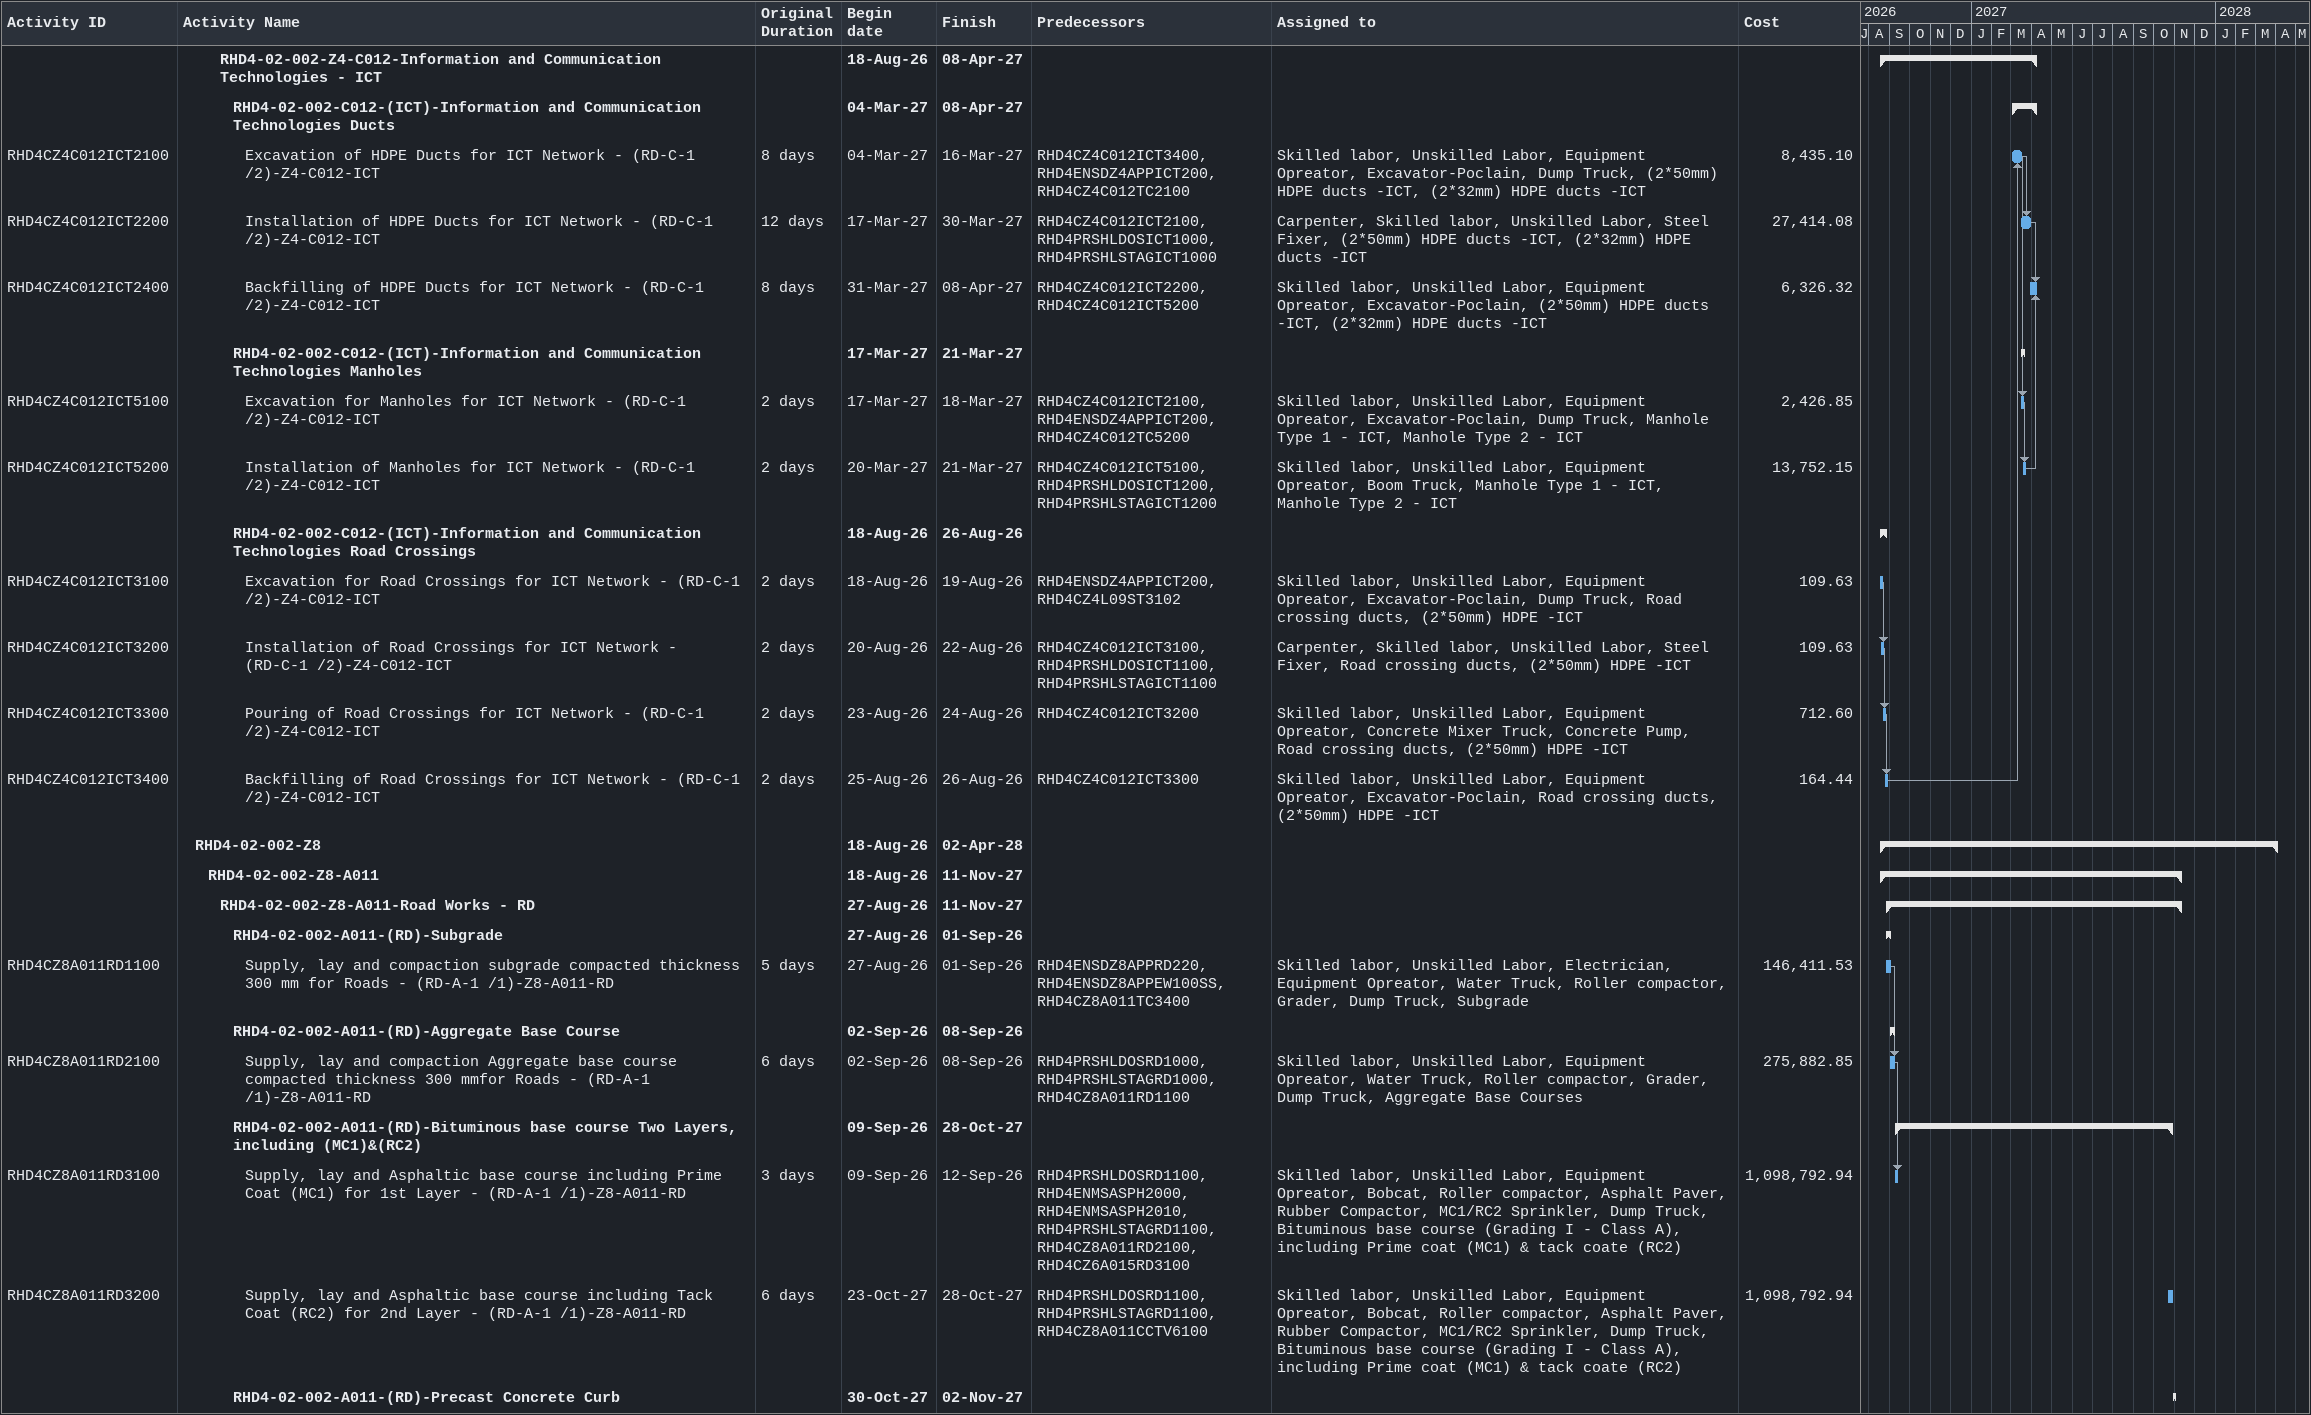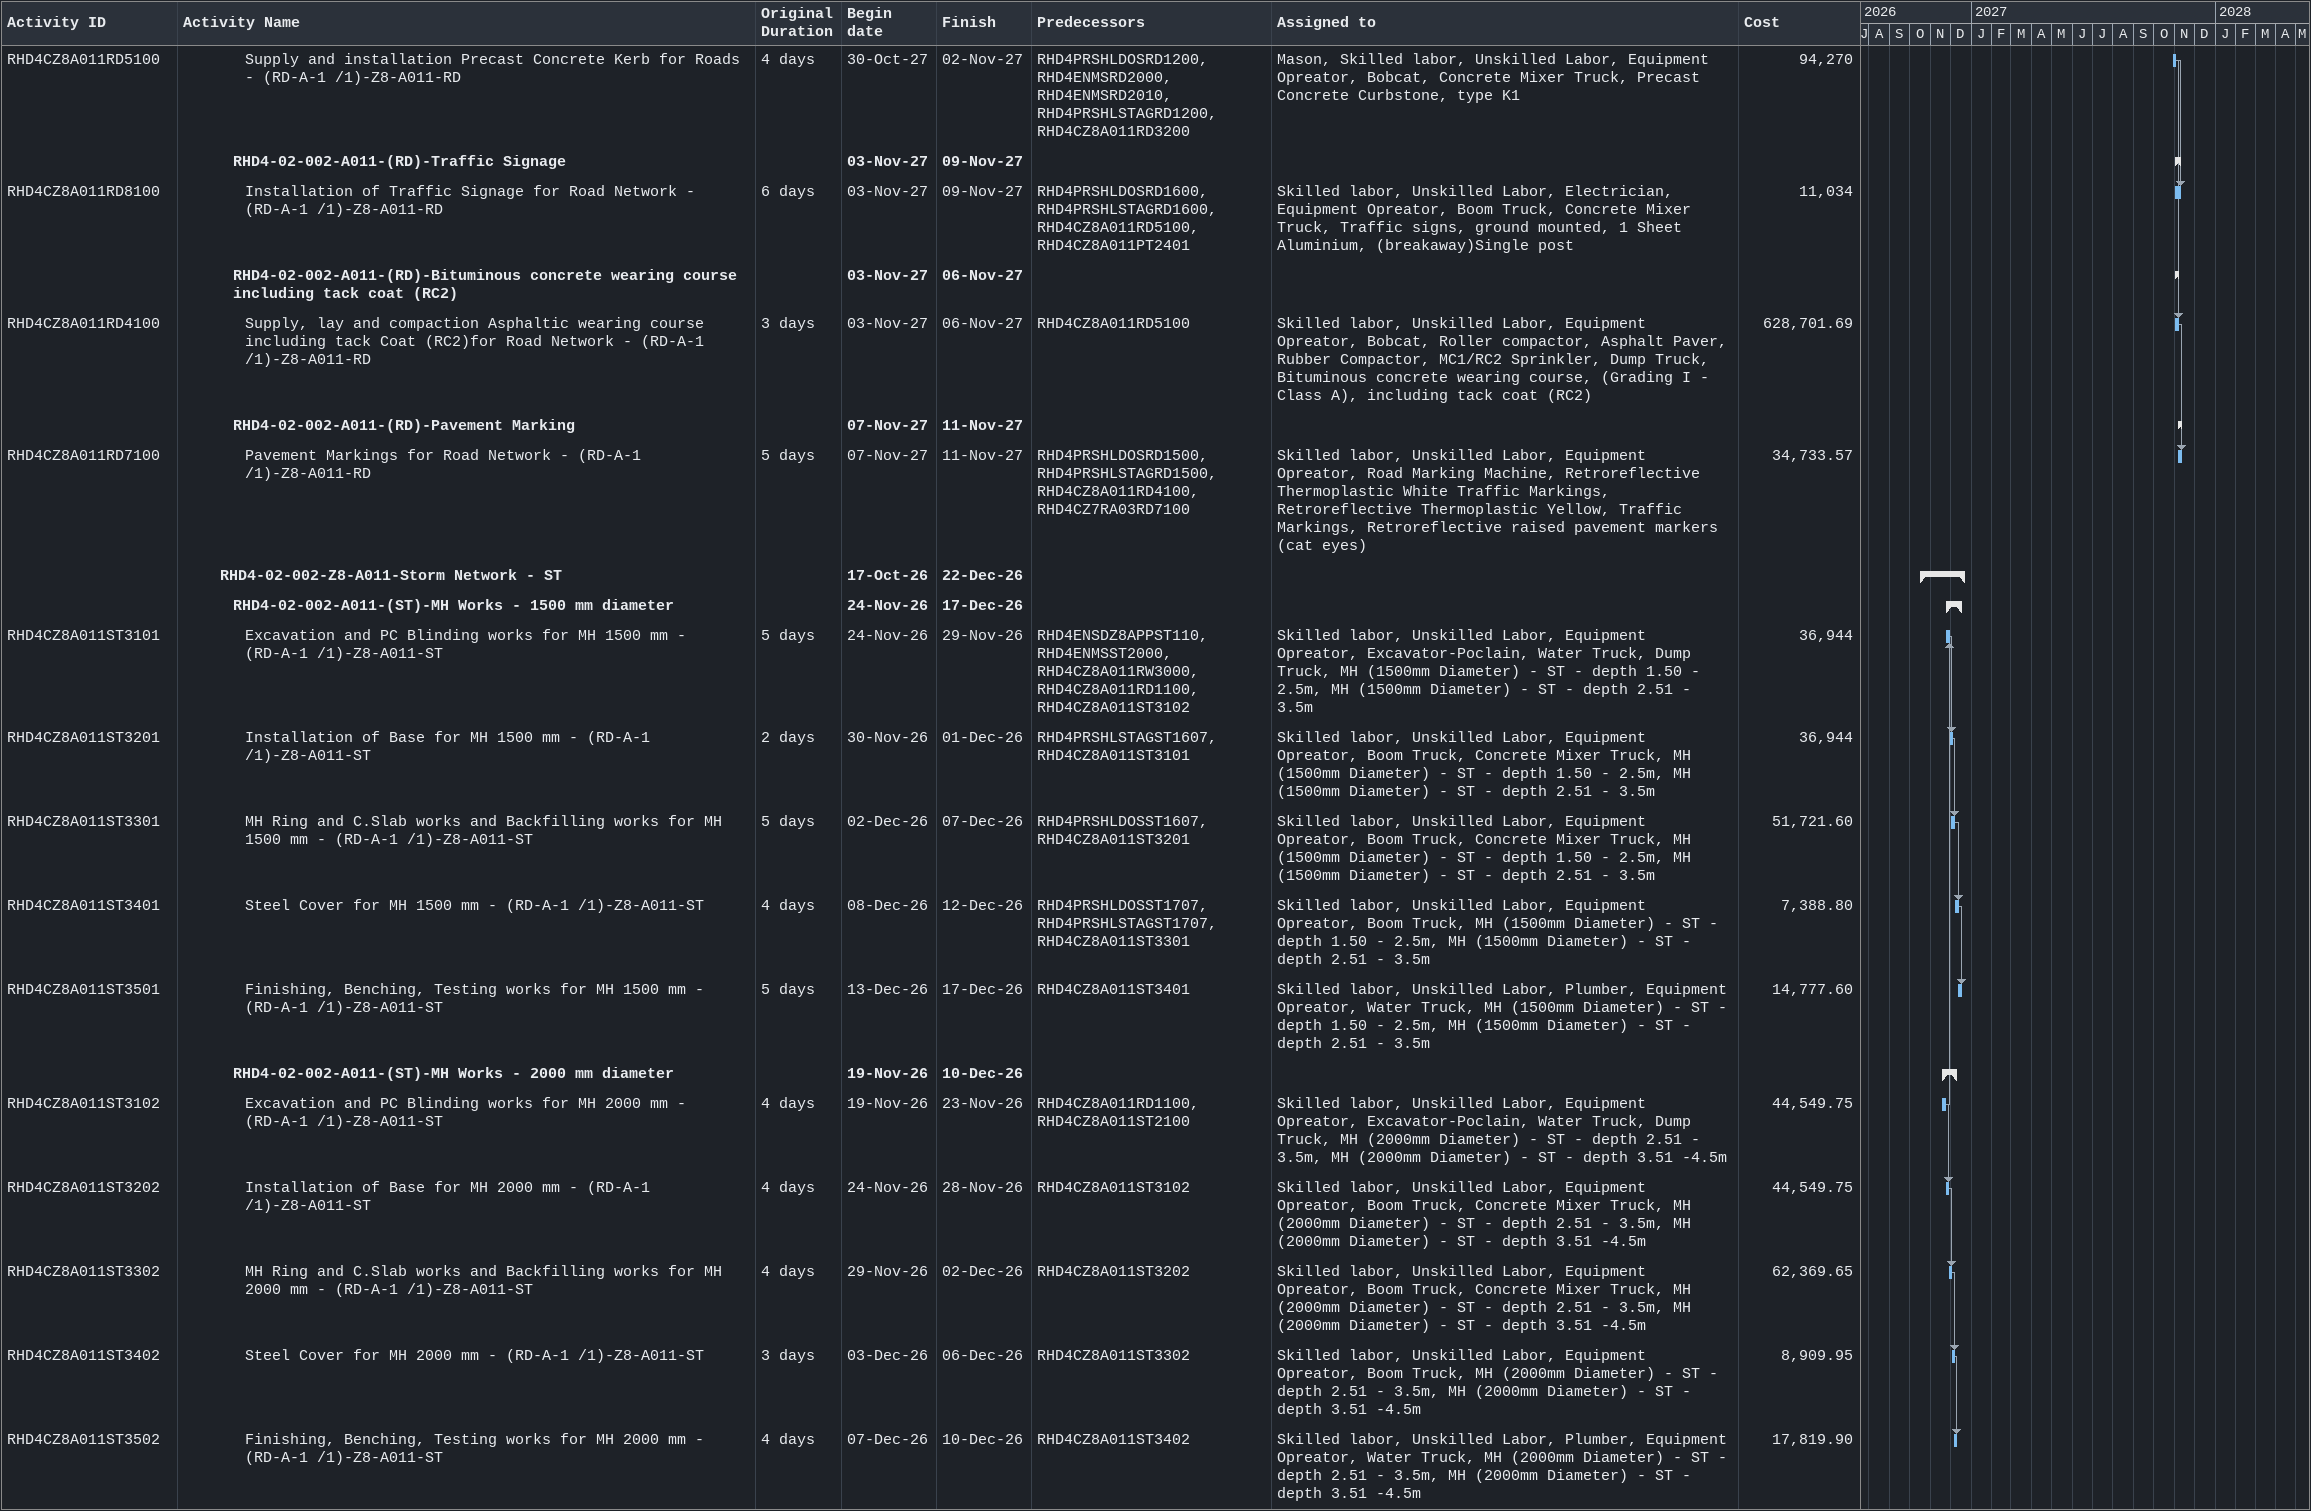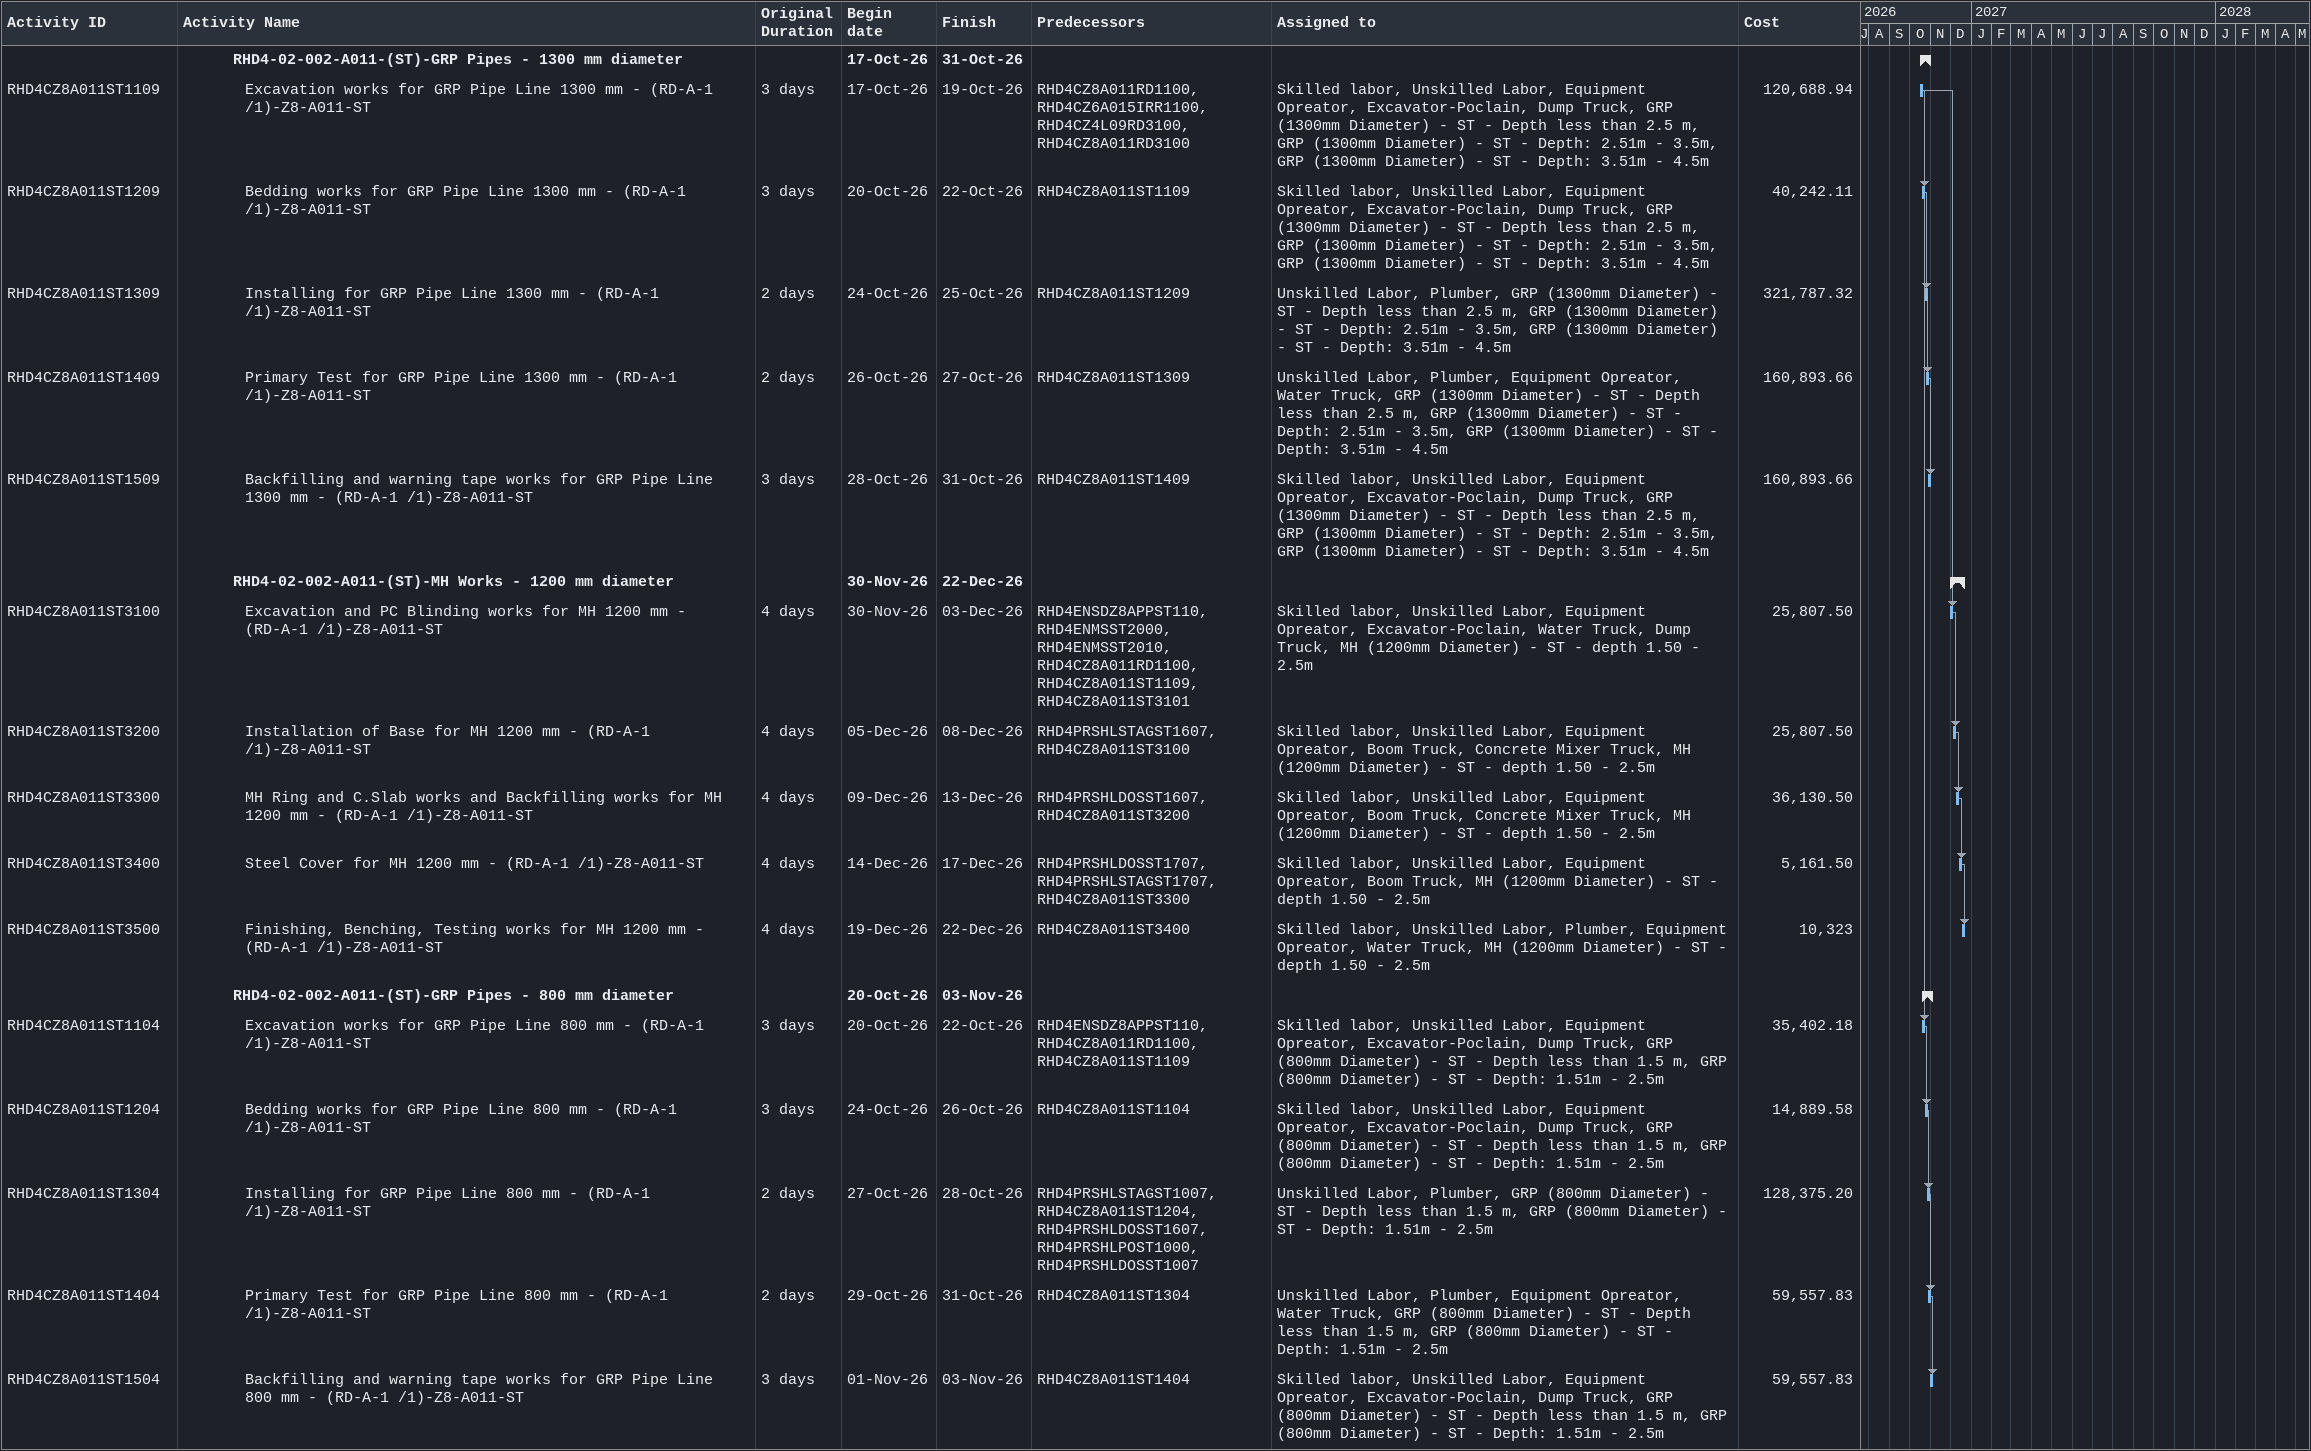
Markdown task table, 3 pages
| ID | Level | Task | Original duration | Start | Finish | Predecessors | Resources | Cost |
|---|---|---|---|---|---|---|---|---|
|  | 4 | **RHD4-02-002-Z4-C012-Information and Communication Technologies - ICT** |  | 2026-08-18 | 2027-04-08 |  |  |  |
|  | 5 | **RHD4-02-002-C012-(ICT)-Information and Communication Technologies Ducts** |  | 2027-03-04 | 2027-04-08 |  |  |  |
| RHD4CZ4C012ICT2100 | 6 | Excavation of HDPE Ducts for ICT Network - (RD-C-1 /2)-Z4-C012-ICT | 8d | 2027-03-04 | 2027-03-16 | RHD4CZ4C012ICT3400, RHD4ENSDZ4APPICT200, RHD4CZ4C012TC2100 | Skilled labor, Unskilled Labor, Equipment Opreator, Excavator-Poclain, Dump Truck, (2*50mm) HDPE ducts -ICT, (2*32mm) HDPE ducts -ICT | 8435.10 |
| RHD4CZ4C012ICT2200 | 6 | Installation of HDPE Ducts for ICT Network - (RD-C-1 /2)-Z4-C012-ICT | 12d | 2027-03-17 | 2027-03-30 | RHD4CZ4C012ICT2100, RHD4PRSHLDOSICT1000, RHD4PRSHLSTAGICT1000 | Carpenter, Skilled labor, Unskilled Labor, Steel Fixer, (2*50mm) HDPE ducts -ICT, (2*32mm) HDPE ducts -ICT | 27414.08 |
| RHD4CZ4C012ICT2400 | 6 | Backfilling of HDPE Ducts for ICT Network - (RD-C-1 /2)-Z4-C012-ICT | 8d | 2027-03-31 | 2027-04-08 | RHD4CZ4C012ICT2200, RHD4CZ4C012ICT5200 | Skilled labor, Unskilled Labor, Equipment Opreator, Excavator-Poclain, (2*50mm) HDPE ducts -ICT, (2*32mm) HDPE ducts -ICT | 6326.32 |
|  | 5 | **RHD4-02-002-C012-(ICT)-Information and Communication Technologies Manholes** |  | 2027-03-17 | 2027-03-21 |  |  |  |
| RHD4CZ4C012ICT5100 | 6 | Excavation for Manholes for ICT Network - (RD-C-1 /2)-Z4-C012-ICT | 2d | 2027-03-17 | 2027-03-18 | RHD4CZ4C012ICT2100, RHD4ENSDZ4APPICT200, RHD4CZ4C012TC5200 | Skilled labor, Unskilled Labor, Equipment Opreator, Excavator-Poclain, Dump Truck, Manhole Type 1 - ICT, Manhole Type 2 - ICT | 2426.85 |
| RHD4CZ4C012ICT5200 | 6 | Installation of Manholes for ICT Network - (RD-C-1 /2)-Z4-C012-ICT | 2d | 2027-03-20 | 2027-03-21 | RHD4CZ4C012ICT5100, RHD4PRSHLDOSICT1200, RHD4PRSHLSTAGICT1200 | Skilled labor, Unskilled Labor, Equipment Opreator, Boom Truck, Manhole Type 1 - ICT, Manhole Type 2 - ICT | 13752.15 |
|  | 5 | **RHD4-02-002-C012-(ICT)-Information and Communication Technologies Road Crossings** |  | 2026-08-18 | 2026-08-26 |  |  |  |
| RHD4CZ4C012ICT3100 | 6 | Excavation for Road Crossings for ICT Network - (RD-C-1 /2)-Z4-C012-ICT | 2d | 2026-08-18 | 2026-08-19 | RHD4ENSDZ4APPICT200, RHD4CZ4L09ST3102 | Skilled labor, Unskilled Labor, Equipment Opreator, Excavator-Poclain, Dump Truck, Road crossing ducts, (2*50mm) HDPE -ICT | 109.63 |
| RHD4CZ4C012ICT3200 | 6 | Installation of Road Crossings for ICT Network - (RD-C-1 /2)-Z4-C012-ICT | 2d | 2026-08-20 | 2026-08-22 | RHD4CZ4C012ICT3100, RHD4PRSHLDOSICT1100, RHD4PRSHLSTAGICT1100 | Carpenter, Skilled labor, Unskilled Labor, Steel Fixer, Road crossing ducts, (2*50mm) HDPE -ICT | 109.63 |
| RHD4CZ4C012ICT3300 | 6 | Pouring of Road Crossings for ICT Network - (RD-C-1 /2)-Z4-C012-ICT | 2d | 2026-08-23 | 2026-08-24 | RHD4CZ4C012ICT3200 | Skilled labor, Unskilled Labor, Equipment Opreator, Concrete Mixer Truck, Concrete Pump, Road crossing ducts, (2*50mm) HDPE -ICT | 712.60 |
| RHD4CZ4C012ICT3400 | 6 | Backfilling of Road Crossings for ICT Network - (RD-C-1 /2)-Z4-C012-ICT | 2d | 2026-08-25 | 2026-08-26 | RHD4CZ4C012ICT3300 | Skilled labor, Unskilled Labor, Equipment Opreator, Excavator-Poclain, Road crossing ducts, (2*50mm) HDPE -ICT | 164.44 |
|  | 2 | **RHD4-02-002-Z8** |  | 2026-08-18 | 2028-04-02 |  |  |  |
|  | 3 | **RHD4-02-002-Z8-A011** |  | 2026-08-18 | 2027-11-11 |  |  |  |
|  | 4 | **RHD4-02-002-Z8-A011-Road Works - RD** |  | 2026-08-27 | 2027-11-11 |  |  |  |
|  | 5 | **RHD4-02-002-A011-(RD)-Subgrade** |  | 2026-08-27 | 2026-09-01 |  |  |  |
| RHD4CZ8A011RD1100 | 6 | Supply, lay and compaction subgrade compacted thickness 300 mm for Roads - (RD-A-1 /1)-Z8-A011-RD | 5d | 2026-08-27 | 2026-09-01 | RHD4ENSDZ8APPRD220, RHD4ENSDZ8APPEW100SS, RHD4CZ8A011TC3400 | Skilled labor, Unskilled Labor, Electrician, Equipment Opreator, Water Truck, Roller compactor, Grader, Dump Truck, Subgrade | 146411.53 |
|  | 5 | **RHD4-02-002-A011-(RD)-Aggregate Base Course** |  | 2026-09-02 | 2026-09-08 |  |  |  |
| RHD4CZ8A011RD2100 | 6 | Supply, lay and compaction Aggregate base course compacted thickness 300 mmfor Roads - (RD-A-1 /1)-Z8-A011-RD | 6d | 2026-09-02 | 2026-09-08 | RHD4PRSHLDOSRD1000, RHD4PRSHLSTAGRD1000, RHD4CZ8A011RD1100 | Skilled labor, Unskilled Labor, Equipment Opreator, Water Truck, Roller compactor, Grader, Dump Truck, Aggregate Base Courses | 275882.85 |
|  | 5 | **RHD4-02-002-A011-(RD)-Bituminous base course Two Layers, including (MC1)&(RC2)** |  | 2026-09-09 | 2027-10-28 |  |  |  |
| RHD4CZ8A011RD3100 | 6 | Supply, lay and Asphaltic base course including Prime Coat (MC1) for 1st Layer - (RD-A-1 /1)-Z8-A011-RD | 3d | 2026-09-09 | 2026-09-12 | RHD4PRSHLDOSRD1100, RHD4ENMSASPH2000, RHD4ENMSASPH2010, RHD4PRSHLSTAGRD1100, RHD4CZ8A011RD2100, RHD4CZ6A015RD3100 | Skilled labor, Unskilled Labor, Equipment Opreator, Bobcat, Roller compactor, Asphalt Paver, Rubber Compactor, MC1/RC2 Sprinkler, Dump Truck, Bituminous base course (Grading I - Class A), including Prime coat (MC1) & tack coate (RC2) | 1098792.94 |
| RHD4CZ8A011RD3200 | 6 | Supply, lay and Asphaltic base course including Tack Coat (RC2) for 2nd Layer - (RD-A-1 /1)-Z8-A011-RD | 6d | 2027-10-23 | 2027-10-28 | RHD4PRSHLDOSRD1100, RHD4PRSHLSTAGRD1100, RHD4CZ8A011CCTV6100 | Skilled labor, Unskilled Labor, Equipment Opreator, Bobcat, Roller compactor, Asphalt Paver, Rubber Compactor, MC1/RC2 Sprinkler, Dump Truck, Bituminous base course (Grading I - Class A), including Prime coat (MC1) & tack coate (RC2) | 1098792.94 |
|  | 5 | **RHD4-02-002-A011-(RD)-Precast Concrete Curb** |  | 2027-10-30 | 2027-11-02 |  |  |  |
| RHD4CZ8A011RD5100 | 6 | Supply and installation Precast Concrete Kerb for Roads - (RD-A-1 /1)-Z8-A011-RD | 4d | 2027-10-30 | 2027-11-02 | RHD4PRSHLDOSRD1200, RHD4ENMSRD2000, RHD4ENMSRD2010, RHD4PRSHLSTAGRD1200, RHD4CZ8A011RD3200 | Mason, Skilled labor, Unskilled Labor, Equipment Opreator, Bobcat, Concrete Mixer Truck, Precast Concrete Curbstone, type K1 | 94270 |
|  | 5 | **RHD4-02-002-A011-(RD)-Traffic Signage** |  | 2027-11-03 | 2027-11-09 |  |  |  |
| RHD4CZ8A011RD8100 | 6 | Installation of Traffic Signage for Road Network - (RD-A-1 /1)-Z8-A011-RD | 6d | 2027-11-03 | 2027-11-09 | RHD4PRSHLDOSRD1600, RHD4PRSHLSTAGRD1600, RHD4CZ8A011RD5100, RHD4CZ8A011PT2401 | Skilled labor, Unskilled Labor, Electrician, Equipment Opreator, Boom Truck, Concrete Mixer Truck, Traffic signs, ground mounted, 1 Sheet Aluminium, (breakaway)Single post | 11034 |
|  | 5 | **RHD4-02-002-A011-(RD)-Bituminous concrete wearing course including tack coat (RC2)** |  | 2027-11-03 | 2027-11-06 |  |  |  |
| RHD4CZ8A011RD4100 | 6 | Supply, lay and compaction Asphaltic wearing course including tack Coat (RC2)for Road Network - (RD-A-1 /1)-Z8-A011-RD | 3d | 2027-11-03 | 2027-11-06 | RHD4CZ8A011RD5100 | Skilled labor, Unskilled Labor, Equipment Opreator, Bobcat, Roller compactor, Asphalt Paver, Rubber Compactor, MC1/RC2 Sprinkler, Dump Truck, Bituminous concrete wearing course, (Grading I - Class A), including tack coat (RC2) | 628701.69 |
|  | 5 | **RHD4-02-002-A011-(RD)-Pavement Marking** |  | 2027-11-07 | 2027-11-11 |  |  |  |
| RHD4CZ8A011RD7100 | 6 | Pavement Markings for Road Network - (RD-A-1 /1)-Z8-A011-RD | 5d | 2027-11-07 | 2027-11-11 | RHD4PRSHLDOSRD1500, RHD4PRSHLSTAGRD1500, RHD4CZ8A011RD4100, RHD4CZ7RA03RD7100 | Skilled labor, Unskilled Labor, Equipment Opreator, Road Marking Machine, Retroreflective Thermoplastic White Traffic Markings, Retroreflective Thermoplastic Yellow, Traffic Markings, Retroreflective raised pavement markers (cat eyes) | 34733.57 |
|  | 4 | **RHD4-02-002-Z8-A011-Storm Network - ST** |  | 2026-10-17 | 2026-12-22 |  |  |  |
|  | 5 | **RHD4-02-002-A011-(ST)-MH Works - 1500 mm diameter** |  | 2026-11-24 | 2026-12-17 |  |  |  |
| RHD4CZ8A011ST3101 | 6 | Excavation and PC Blinding works for MH 1500 mm - (RD-A-1 /1)-Z8-A011-ST | 5d | 2026-11-24 | 2026-11-29 | RHD4ENSDZ8APPST110, RHD4ENMSST2000, RHD4CZ8A011RW3000, RHD4CZ8A011RD1100, RHD4CZ8A011ST3102 | Skilled labor, Unskilled Labor, Equipment Opreator, Excavator-Poclain, Water Truck, Dump Truck, MH (1500mm Diameter) - ST - depth 1.50 - 2.5m, MH (1500mm Diameter) - ST - depth 2.51 - 3.5m | 36944 |
| RHD4CZ8A011ST3201 | 6 | Installation of Base for MH 1500 mm - (RD-A-1 /1)-Z8-A011-ST | 2d | 2026-11-30 | 2026-12-01 | RHD4PRSHLSTAGST1607, RHD4CZ8A011ST3101 | Skilled labor, Unskilled Labor, Equipment Opreator, Boom Truck, Concrete Mixer Truck, MH (1500mm Diameter) - ST - depth 1.50 - 2.5m, MH (1500mm Diameter) - ST - depth 2.51 - 3.5m | 36944 |
| RHD4CZ8A011ST3301 | 6 | MH Ring and C.Slab works and Backfilling works for MH 1500 mm - (RD-A-1 /1)-Z8-A011-ST | 5d | 2026-12-02 | 2026-12-07 | RHD4PRSHLDOSST1607, RHD4CZ8A011ST3201 | Skilled labor, Unskilled Labor, Equipment Opreator, Boom Truck, Concrete Mixer Truck, MH (1500mm Diameter) - ST - depth 1.50 - 2.5m, MH (1500mm Diameter) - ST - depth 2.51 - 3.5m | 51721.60 |
| RHD4CZ8A011ST3401 | 6 | Steel Cover for MH 1500 mm - (RD-A-1 /1)-Z8-A011-ST | 4d | 2026-12-08 | 2026-12-12 | RHD4PRSHLDOSST1707, RHD4PRSHLSTAGST1707, RHD4CZ8A011ST3301 | Skilled labor, Unskilled Labor, Equipment Opreator, Boom Truck, MH (1500mm Diameter) - ST - depth 1.50 - 2.5m, MH (1500mm Diameter) - ST - depth 2.51 - 3.5m | 7388.80 |
| RHD4CZ8A011ST3501 | 6 | Finishing, Benching, Testing works for MH 1500 mm - (RD-A-1 /1)-Z8-A011-ST | 5d | 2026-12-13 | 2026-12-17 | RHD4CZ8A011ST3401 | Skilled labor, Unskilled Labor, Plumber, Equipment Opreator, Water Truck, MH (1500mm Diameter) - ST - depth 1.50 - 2.5m, MH (1500mm Diameter) - ST - depth 2.51 - 3.5m | 14777.60 |
|  | 5 | **RHD4-02-002-A011-(ST)-MH Works - 2000 mm diameter** |  | 2026-11-19 | 2026-12-10 |  |  |  |
| RHD4CZ8A011ST3102 | 6 | Excavation and PC Blinding works for MH 2000 mm - (RD-A-1 /1)-Z8-A011-ST | 4d | 2026-11-19 | 2026-11-23 | RHD4CZ8A011RD1100, RHD4CZ8A011ST2100 | Skilled labor, Unskilled Labor, Equipment Opreator, Excavator-Poclain, Water Truck, Dump Truck, MH (2000mm Diameter) - ST - depth 2.51 - 3.5m, MH (2000mm Diameter) - ST - depth 3.51 -4.5m | 44549.75 |
| RHD4CZ8A011ST3202 | 6 | Installation of Base for MH 2000 mm - (RD-A-1 /1)-Z8-A011-ST | 4d | 2026-11-24 | 2026-11-28 | RHD4CZ8A011ST3102 | Skilled labor, Unskilled Labor, Equipment Opreator, Boom Truck, Concrete Mixer Truck, MH (2000mm Diameter) - ST - depth 2.51 - 3.5m, MH (2000mm Diameter) - ST - depth 3.51 -4.5m | 44549.75 |
| RHD4CZ8A011ST3302 | 6 | MH Ring and C.Slab works and Backfilling works for MH 2000 mm - (RD-A-1 /1)-Z8-A011-ST | 4d | 2026-11-29 | 2026-12-02 | RHD4CZ8A011ST3202 | Skilled labor, Unskilled Labor, Equipment Opreator, Boom Truck, Concrete Mixer Truck, MH (2000mm Diameter) - ST - depth 2.51 - 3.5m, MH (2000mm Diameter) - ST - depth 3.51 -4.5m | 62369.65 |
| RHD4CZ8A011ST3402 | 6 | Steel Cover for MH 2000 mm - (RD-A-1 /1)-Z8-A011-ST | 3d | 2026-12-03 | 2026-12-06 | RHD4CZ8A011ST3302 | Skilled labor, Unskilled Labor, Equipment Opreator, Boom Truck, MH (2000mm Diameter) - ST - depth 2.51 - 3.5m, MH (2000mm Diameter) - ST - depth 3.51 -4.5m | 8909.95 |
| RHD4CZ8A011ST3502 | 6 | Finishing, Benching, Testing works for MH 2000 mm - (RD-A-1 /1)-Z8-A011-ST | 4d | 2026-12-07 | 2026-12-10 | RHD4CZ8A011ST3402 | Skilled labor, Unskilled Labor, Plumber, Equipment Opreator, Water Truck, MH (2000mm Diameter) - ST - depth 2.51 - 3.5m, MH (2000mm Diameter) - ST - depth 3.51 -4.5m | 17819.90 |
|  | 5 | **RHD4-02-002-A011-(ST)-GRP Pipes - 1300 mm diameter** |  | 2026-10-17 | 2026-10-31 |  |  |  |
| RHD4CZ8A011ST1109 | 6 | Excavation works for GRP Pipe Line 1300 mm - (RD-A-1 /1)-Z8-A011-ST | 3d | 2026-10-17 | 2026-10-19 | RHD4CZ8A011RD1100, RHD4CZ6A015IRR1100, RHD4CZ4L09RD3100, RHD4CZ8A011RD3100 | Skilled labor, Unskilled Labor, Equipment Opreator, Excavator-Poclain, Dump Truck, GRP (1300mm Diameter) - ST - Depth less than 2.5 m, GRP (1300mm Diameter) - ST - Depth: 2.51m - 3.5m, GRP (1300mm Diameter) - ST - Depth: 3.51m - 4.5m | 120688.94 |
| RHD4CZ8A011ST1209 | 6 | Bedding works for GRP Pipe Line 1300 mm - (RD-A-1 /1)-Z8-A011-ST | 3d | 2026-10-20 | 2026-10-22 | RHD4CZ8A011ST1109 | Skilled labor, Unskilled Labor, Equipment Opreator, Excavator-Poclain, Dump Truck, GRP (1300mm Diameter) - ST - Depth less than 2.5 m, GRP (1300mm Diameter) - ST - Depth: 2.51m - 3.5m, GRP (1300mm Diameter) - ST - Depth: 3.51m - 4.5m | 40242.11 |
| RHD4CZ8A011ST1309 | 6 | Installing for GRP Pipe Line 1300 mm - (RD-A-1 /1)-Z8-A011-ST | 2d | 2026-10-24 | 2026-10-25 | RHD4CZ8A011ST1209 | Unskilled Labor, Plumber, GRP (1300mm Diameter) - ST - Depth less than 2.5 m, GRP (1300mm Diameter) - ST - Depth: 2.51m - 3.5m, GRP (1300mm Diameter) - ST - Depth: 3.51m - 4.5m | 321787.32 |
| RHD4CZ8A011ST1409 | 6 | Primary Test for GRP Pipe Line 1300 mm - (RD-A-1 /1)-Z8-A011-ST | 2d | 2026-10-26 | 2026-10-27 | RHD4CZ8A011ST1309 | Unskilled Labor, Plumber, Equipment Opreator, Water Truck, GRP (1300mm Diameter) - ST - Depth less than 2.5 m, GRP (1300mm Diameter) - ST - Depth: 2.51m - 3.5m, GRP (1300mm Diameter) - ST - Depth: 3.51m - 4.5m | 160893.66 |
| RHD4CZ8A011ST1509 | 6 | Backfilling and warning tape works for GRP Pipe Line 1300 mm - (RD-A-1 /1)-Z8-A011-ST | 3d | 2026-10-28 | 2026-10-31 | RHD4CZ8A011ST1409 | Skilled labor, Unskilled Labor, Equipment Opreator, Excavator-Poclain, Dump Truck, GRP (1300mm Diameter) - ST - Depth less than 2.5 m, GRP (1300mm Diameter) - ST - Depth: 2.51m - 3.5m, GRP (1300mm Diameter) - ST - Depth: 3.51m - 4.5m | 160893.66 |
|  | 5 | **RHD4-02-002-A011-(ST)-MH Works - 1200 mm diameter** |  | 2026-11-30 | 2026-12-22 |  |  |  |
| RHD4CZ8A011ST3100 | 6 | Excavation and PC Blinding works for MH 1200 mm - (RD-A-1 /1)-Z8-A011-ST | 4d | 2026-11-30 | 2026-12-03 | RHD4ENSDZ8APPST110, RHD4ENMSST2000, RHD4ENMSST2010, RHD4CZ8A011RD1100, RHD4CZ8A011ST1109, RHD4CZ8A011ST3101 | Skilled labor, Unskilled Labor, Equipment Opreator, Excavator-Poclain, Water Truck, Dump Truck, MH (1200mm Diameter) - ST - depth 1.50 - 2.5m | 25807.50 |
| RHD4CZ8A011ST3200 | 6 | Installation of Base for MH 1200 mm - (RD-A-1 /1)-Z8-A011-ST | 4d | 2026-12-05 | 2026-12-08 | RHD4PRSHLSTAGST1607, RHD4CZ8A011ST3100 | Skilled labor, Unskilled Labor, Equipment Opreator, Boom Truck, Concrete Mixer Truck, MH (1200mm Diameter) - ST - depth 1.50 - 2.5m | 25807.50 |
| RHD4CZ8A011ST3300 | 6 | MH Ring and C.Slab works and Backfilling works for MH 1200 mm - (RD-A-1 /1)-Z8-A011-ST | 4d | 2026-12-09 | 2026-12-13 | RHD4PRSHLDOSST1607, RHD4CZ8A011ST3200 | Skilled labor, Unskilled Labor, Equipment Opreator, Boom Truck, Concrete Mixer Truck, MH (1200mm Diameter) - ST - depth 1.50 - 2.5m | 36130.50 |
| RHD4CZ8A011ST3400 | 6 | Steel Cover for MH 1200 mm - (RD-A-1 /1)-Z8-A011-ST | 4d | 2026-12-14 | 2026-12-17 | RHD4PRSHLDOSST1707, RHD4PRSHLSTAGST1707, RHD4CZ8A011ST3300 | Skilled labor, Unskilled Labor, Equipment Opreator, Boom Truck, MH (1200mm Diameter) - ST - depth 1.50 - 2.5m | 5161.50 |
| RHD4CZ8A011ST3500 | 6 | Finishing, Benching, Testing works for MH 1200 mm - (RD-A-1 /1)-Z8-A011-ST | 4d | 2026-12-19 | 2026-12-22 | RHD4CZ8A011ST3400 | Skilled labor, Unskilled Labor, Plumber, Equipment Opreator, Water Truck, MH (1200mm Diameter) - ST - depth 1.50 - 2.5m | 10323 |
|  | 5 | **RHD4-02-002-A011-(ST)-GRP Pipes - 800 mm diameter** |  | 2026-10-20 | 2026-11-03 |  |  |  |
| RHD4CZ8A011ST1104 | 6 | Excavation works for GRP Pipe Line 800 mm - (RD-A-1 /1)-Z8-A011-ST | 3d | 2026-10-20 | 2026-10-22 | RHD4ENSDZ8APPST110, RHD4CZ8A011RD1100, RHD4CZ8A011ST1109 | Skilled labor, Unskilled Labor, Equipment Opreator, Excavator-Poclain, Dump Truck, GRP (800mm Diameter) - ST - Depth less than 1.5 m, GRP (800mm Diameter) - ST - Depth: 1.51m - 2.5m | 35402.18 |
| RHD4CZ8A011ST1204 | 6 | Bedding works for GRP Pipe Line 800 mm - (RD-A-1 /1)-Z8-A011-ST | 3d | 2026-10-24 | 2026-10-26 | RHD4CZ8A011ST1104 | Skilled labor, Unskilled Labor, Equipment Opreator, Excavator-Poclain, Dump Truck, GRP (800mm Diameter) - ST - Depth less than 1.5 m, GRP (800mm Diameter) - ST - Depth: 1.51m - 2.5m | 14889.58 |
| RHD4CZ8A011ST1304 | 6 | Installing for GRP Pipe Line 800 mm - (RD-A-1 /1)-Z8-A011-ST | 2d | 2026-10-27 | 2026-10-28 | RHD4PRSHLSTAGST1007, RHD4CZ8A011ST1204, RHD4PRSHLDOSST1607, RHD4PRSHLPOST1000, RHD4PRSHLDOSST1007 | Unskilled Labor, Plumber, GRP (800mm Diameter) - ST - Depth less than 1.5 m, GRP (800mm Diameter) - ST - Depth: 1.51m - 2.5m | 128375.20 |
| RHD4CZ8A011ST1404 | 6 | Primary Test for GRP Pipe Line 800 mm - (RD-A-1 /1)-Z8-A011-ST | 2d | 2026-10-29 | 2026-10-31 | RHD4CZ8A011ST1304 | Unskilled Labor, Plumber, Equipment Opreator, Water Truck, GRP (800mm Diameter) - ST - Depth less than 1.5 m, GRP (800mm Diameter) - ST - Depth: 1.51m - 2.5m | 59557.83 |
| RHD4CZ8A011ST1504 | 6 | Backfilling and warning tape works for GRP Pipe Line 800 mm - (RD-A-1 /1)-Z8-A011-ST | 3d | 2026-11-01 | 2026-11-03 | RHD4CZ8A011ST1404 | Skilled labor, Unskilled Labor, Equipment Opreator, Excavator-Poclain, Dump Truck, GRP (800mm Diameter) - ST - Depth less than 1.5 m, GRP (800mm Diameter) - ST - Depth: 1.51m - 2.5m | 59557.83 |
